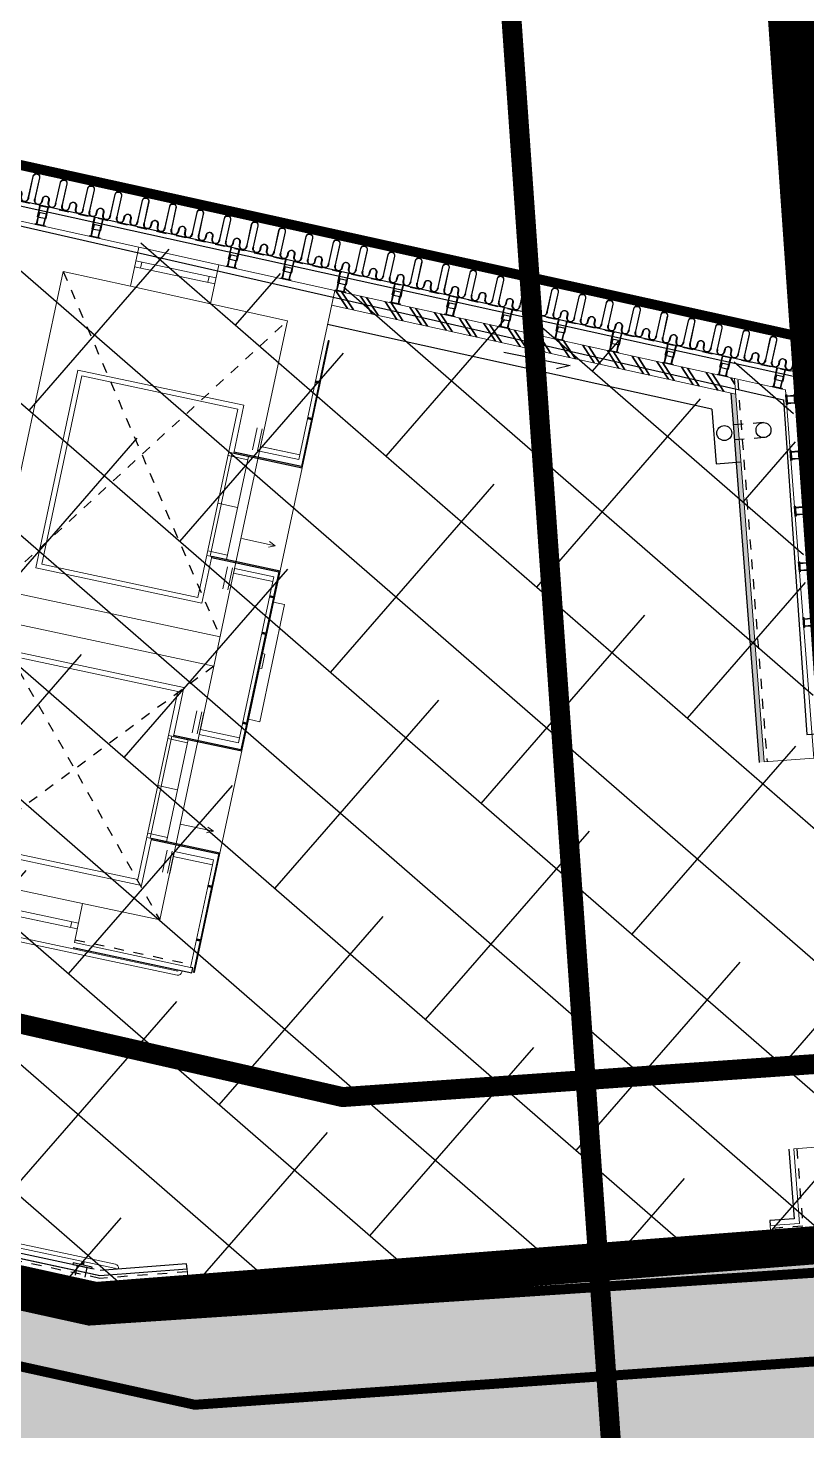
# Model space of a CAD drawing. Header units: millimetres. Extents: x 50357 to 985146, y 723188 to 1803594.
# Drawn here: x 832079.96 to 832087.76, y 820136.48 to 820150.53 of the extents above; entities that cross this region are included whole.
import ezdxf
from ezdxf.xclip import XClip

# ---------------------------------------------------------------- set-up
doc = ezdxf.new("R2010")
doc.units = ezdxf.units.MM
doc.header["$LTSCALE"] = 3
doc.header["$MEASUREMENT"] = 0
for name, pattern in [('DASHED', [19.05, 12.7, -6.35]), ('DASHED2', [0.375, 0.25, -0.125]), ('DIVIDE', [1.25, 0.5, -0.25, 0, -0.25, 0, -0.25]), ('Grid Line', [22.225, 12.7, -3.175, 3.175, -3.175]), ('Member Hidden', [4.5, 2.5, -2]), ('Stair Hidden', [2.5, 1.5, -1])]:
    doc.linetypes.add(name, pattern=pattern)
doc.layers.add('-Excluded area line', color=7, linetype='DASHED2', lineweight=40)
doc.layers.add('A-DETL-MBND', color=5, linetype='Continuous', lineweight=13)
for name, color, linetype in [('-Section line', 7, 'Continuous'), ('00_Xref', 7, 'Continuous'), ('_ANCILIARY HATCH', 252, 'Continuous'), ('_DEV LINE', 96, 'DIVIDE'), ('_SUBLEASE', 241, 'Continuous'), ('A-ALUM_CLADD', 7, 'Continuous'), ('A-ALUM_CLADD_H', 7, 'Member Hidden'), ('A-ALUM_CLADD_S', 7, 'Continuous'), ('A-DRAIN', 7, 'Continuous'), ('A-FLOR-HRAL_FIX', 7, 'Continuous'), ('ADS060_1', 7, 'Continuous'), ('ADS230_O', 7, 'Member Hidden'), ('ADS280_R', 7, 'Member Hidden'), ('UAJ-00XREF', 7, 'Continuous')]:
    doc.layers.add(name, color=color, linetype=linetype)
for name, color, linetype, lineweight, true_color in [('-Surrender Hatch in Pink', 7, 'Continuous', 40, 0xffc2c2), ('-Surrender line', 7, 'Continuous', 40, 0xff7575), ('A-FLOR-HRAL', 7, 'Continuous', 13, 0x6e6e6e), ('A-GENM', 7, 'Continuous', 13, 0x6e6e6e), ('A-WALL', 7, 'Continuous', 13, 0x6e6e6e), ('ADS060', 7, 'Continuous', 35, 0x6e6e6e), ('ADS280__', 7, 'Continuous', 13, 0x6e6e6e), ('ADS280_BConcrete', 7, 'Continuous', 13, 0x6e6e6e), ('ADS280_S', 7, 'Continuous', 13, 0x6e6e6e), ('I-WALL', 7, 'Continuous', 25, 0x6e6e6e)]:
    doc.layers.add(name, color=color, linetype=linetype, lineweight=lineweight, true_color=true_color)

# ---------------------------------------------------------------- blocks, each defined once
blk = doc.blocks.new('x-baseplan')
blk.add_lwpolyline([(834550.55, 818213.81), (834557.171, 818119.106), (834549.739, 818118.586), (834547.98, 818143.75), (834547.581, 818143.722), (834547.541, 818144.296), (834539.964, 818143.766), (834540.021, 818142.96), (834532.454, 818142.451), (834523.973, 818144.32), (834526.254, 818154.672), (834539.411, 818151.675), (834539.646, 818148.322), (834547.222, 818148.851), (834547.183, 818149.408), (834547.582, 818149.436), (834542.996, 818215.041), (834543.221, 818215.057), (834550.326, 818213.794), (834550.55, 818213.81)])
blk = doc.blocks.new('LFT_door_para - Lift Door 2200H x 1100W CLEAR-2646284-P34 STAIR AND LIFT TOWER AT BRIDGE DECK LEVEL')
at = {"layer": 'A-GENM'}
for p, q in [((-446, 200), (-446, -200)), ((-396, 200), (-446, 200)), ((-396, -200), (-396, 200)), ((854, 200), (804, 200)), ((804, 200), (804, -200)), ((854, -200), (854, 200)), ((-621, -200), (1029, -200)), ((-396, -223), (-621, -223)), ((-396, -273), (-621, -273)), ((-446, -200), (-396, -200)), ((804, -200), (854, -200)), ((804, -223), (1029, -223)), ((804, -273), (1029, -273))]:
    blk.add_line(p, q, dxfattribs=at)
blk = doc.blocks.new('Handrail Fix')
at = {"layer": 'A-FLOR-HRAL_FIX'}
for p, q in [((-50, 100), (-50, 0)), ((50, 100), (50, 0)), ((-8, -15), (-8, -50)), ((7, -50), (7, -15))]:
    blk.add_line(p, q, dxfattribs=at)
blk.add_lwpolyline([(98, 0), (-98, 0), (-98, -15), (98, -15)], close=True, dxfattribs=at)
blk = doc.blocks.new('Cladding_Fixing')
at = {"layer": 'A-ALUM_CLADD_H', "ltscale": 0.3}
for p, q in [((0, 33), (72, 33)), ((72, 39), (142, 38)), ((0, -33), (72, -34)), ((72, -40), (142, -40))]:
    blk.add_line(p, q, dxfattribs=at)
at = {"layer": 'A-ALUM_CLADD_H', "ltscale": 0.2}
for p, q in [((119, 37), (72, 38)), ((119, 32), (72, 33)), ((119, 37), (118, -39)), ((118, -34), (72, -34)), ((118, -39), (72, -39))]:
    blk.add_line(p, q, dxfattribs=at)
at = {"layer": 'A-ALUM_CLADD_H', "ltscale": 0.1}
for p, q in [((142, 43), (187, 43)), ((142, 38), (187, 38)), ((142, -40), (187, -41)), ((142, -45), (187, -46))]:
    blk.add_line(p, q, dxfattribs=at)
at = {"layer": 'A-ALUM_CLADD_S'}
for p, q in [((0, 38), (72, 38)), ((72, 44), (142, 43)), ((72, 44), (72, -45)), ((0, -38), (72, -39)), ((72, -45), (142, -45))]:
    blk.add_line(p, q, dxfattribs=at)
blk.add_lwpolyline([(-8, -50), (-8, 50), (0, 50), (0, -50)], close=True, dxfattribs=at)
blk = doc.blocks.new('Cladding')
at = {"layer": 'A-ALUM_CLADD'}
for p, q in [((166, -11621), (166, -11624)), ((167, -11554), (167, -11557)), ((164, -11901), (164, -11904)), ((165, -11834), (165, -11837)), ((163, -12114), (163, -12117)), ((160, -12461), (160, -12464)), ((158, -12739), (158, -12742)), ((159, -12674), (159, -12677)), ((156, -13021), (156, -13024)), ((157, -12954), (157, -12957))]:
    blk.add_line(p, q, dxfattribs=at)
at = {"layer": 'A-ALUM_CLADD', "flags": 128}
for points in [[(208, -5677), (198, -5677, -1), (198, -5601), (225, -5602, 1), (226, -5538), (199, -5537, -1), (199, -5461), (210, -5461), (210, -5464), (199, -5464, 1), (199, -5534), (226, -5535, -1), (225, -5605), (198, -5604, 1), (198, -5674), (208, -5674)], [(206, -5957), (196, -5957, -1), (196, -5881), (223, -5882, 1), (224, -5818), (197, -5817, -1), (197, -5741), (208, -5741), (208, -5744), (197, -5744, 1), (197, -5814), (224, -5815, -1), (223, -5885), (196, -5884, 1), (196, -5954), (206, -5954)], [(211, -5677), (425, -5679, -1), (424, -5743), (211, -5741), (211, -5744), (424, -5746, 1), (425, -5676), (211, -5674)], [(204, -6237), (194, -6237, -1), (194, -6161), (221, -6162, 1), (222, -6098), (195, -6097, -1), (195, -6021), (206, -6021), (206, -6024), (195, -6024, 1), (195, -6094), (222, -6095, -1), (221, -6165), (194, -6164, 1), (194, -6234), (204, -6234)], [(209, -5957), (423, -5959, -1), (422, -6023), (209, -6021), (209, -6024), (422, -6026, 1), (423, -5956), (209, -5954)], [(202, -6517), (192, -6517, -1), (192, -6441), (219, -6442, 1), (220, -6378), (193, -6377, -1), (193, -6301), (204, -6301), (204, -6304), (193, -6304, 1), (193, -6374), (220, -6375, -1), (219, -6445), (192, -6444, 1), (192, -6514), (202, -6514)], [(207, -6237), (421, -6239, -1), (420, -6303), (207, -6301), (207, -6304), (420, -6306, 1), (421, -6236), (207, -6234)], [(200, -6797), (190, -6797, -1), (190, -6721), (217, -6722, 1), (218, -6658), (191, -6657, -1), (191, -6581), (202, -6581), (202, -6584), (191, -6584, 1), (191, -6654), (218, -6655, -1), (217, -6725), (190, -6724, 1), (190, -6794), (200, -6794)], [(205, -6517), (419, -6519, -1), (418, -6583), (205, -6581), (205, -6584), (418, -6586, 1), (419, -6516), (205, -6514)], [(198, -7077), (188, -7077, -1), (188, -7001), (215, -7001, 1), (216, -6938), (189, -6937, -1), (189, -6861), (200, -6861), (200, -6864), (189, -6864, 1), (189, -6934), (216, -6935, -1), (215, -7004), (188, -7004, 1), (188, -7074), (198, -7074)], [(203, -6797), (417, -6799, -1), (416, -6863), (203, -6861), (203, -6864), (416, -6866, 1), (417, -6796), (203, -6794)], [(196, -7357), (186, -7357, -1), (186, -7281), (213, -7281, 1), (214, -7217), (187, -7217, -1), (187, -7141), (198, -7141), (198, -7144), (187, -7144, 1), (187, -7214), (214, -7214, -1), (213, -7284), (186, -7284, 1), (186, -7354), (196, -7354)], [(201, -7077), (415, -7079, -1), (414, -7143), (201, -7141), (201, -7144), (414, -7146, 1), (415, -7076), (201, -7074)], [(194, -7637), (184, -7637, -1), (185, -7561), (212, -7561, 1), (212, -7497), (185, -7497, -1), (186, -7421), (196, -7421), (196, -7424), (185, -7424, 1), (185, -7494), (212, -7494, -1), (211, -7564), (184, -7564, 1), (184, -7634), (195, -7634)], [(199, -7357), (413, -7359, -1), (413, -7423), (199, -7421), (199, -7424), (412, -7426, 1), (413, -7356), (199, -7354)], [(192, -7917), (182, -7917, -1), (183, -7841), (210, -7841, 1), (210, -7777), (183, -7777, -1), (184, -7701), (194, -7701), (194, -7704), (184, -7704, 1), (183, -7774), (210, -7774, -1), (210, -7844), (183, -7844, 1), (182, -7914), (193, -7914)], [(197, -7637), (411, -7639, -1), (411, -7703), (197, -7701), (197, -7704), (411, -7706, 1), (411, -7636), (198, -7634)], [(191, -8197), (180, -8197, -1), (181, -8121), (208, -8121, 1), (208, -8057), (181, -8057, -1), (182, -7981), (192, -7981), (192, -7984), (182, -7984, 1), (181, -8054), (208, -8054, -1), (208, -8124), (181, -8124, 1), (180, -8194), (191, -8194)], [(195, -7917), (409, -7919, -1), (409, -7983), (195, -7981), (195, -7984), (409, -7986, 1), (409, -7916), (196, -7914)], [(189, -8477), (178, -8477, -1), (179, -8401), (206, -8401, 1), (206, -8337), (179, -8337, -1), (180, -8261), (190, -8261), (190, -8264), (180, -8264, 1), (179, -8334), (206, -8334, -1), (206, -8404), (179, -8404, 1), (178, -8474), (189, -8474)], [(194, -8197), (407, -8199, -1), (407, -8263), (193, -8261), (193, -8264), (407, -8266, 1), (407, -8196), (194, -8194)], [(187, -8757), (176, -8757, -1), (177, -8681), (204, -8681, 1), (204, -8617), (177, -8617, -1), (178, -8541), (188, -8541), (188, -8544), (178, -8544, 1), (177, -8614), (204, -8614, -1), (204, -8684), (177, -8684, 1), (176, -8754), (187, -8754)], [(192, -8477), (405, -8479, -1), (405, -8543), (191, -8541), (191, -8544), (405, -8546, 1), (405, -8476), (192, -8474)], [(185, -9037), (174, -9037, -1), (175, -8961), (202, -8961, 1), (202, -8897), (175, -8897, -1), (176, -8821), (186, -8821), (186, -8824), (176, -8824, 1), (175, -8894), (202, -8894, -1), (202, -8964), (175, -8964, 1), (174, -9034), (185, -9034)], [(190, -8757), (403, -8759, -1), (403, -8823), (189, -8821), (189, -8824), (403, -8826, 1), (403, -8756), (190, -8754)], [(183, -9317), (172, -9317, -1), (173, -9241), (200, -9241, 1), (200, -9177), (173, -9177, -1), (174, -9101), (184, -9101), (184, -9104), (174, -9104, 1), (173, -9174), (200, -9174, -1), (200, -9244), (173, -9244, 1), (172, -9314), (183, -9314)], [(188, -9037), (401, -9039, -1), (401, -9103), (187, -9101), (187, -9104), (401, -9106, 1), (401, -9036), (188, -9034)], [(181, -9597), (170, -9597, -1), (171, -9521), (198, -9521, 1), (198, -9457), (171, -9457, -1), (172, -9381), (182, -9381), (182, -9384), (172, -9384, 1), (171, -9454), (198, -9454, -1), (198, -9524), (171, -9524, 1), (170, -9594), (181, -9594)], [(186, -9317), (399, -9319, -1), (399, -9383), (185, -9381), (185, -9384), (399, -9386, 1), (399, -9316), (186, -9314)], [(179, -9877), (168, -9877, -1), (169, -9801), (196, -9801, 1), (196, -9737), (169, -9737, -1), (170, -9661), (180, -9661), (180, -9664), (170, -9664, 1), (169, -9734), (196, -9734, -1), (196, -9804), (169, -9804, 1), (168, -9874), (179, -9874)], [(184, -9597), (397, -9599, -1), (397, -9663), (183, -9661), (183, -9664), (397, -9666, 1), (397, -9596), (184, -9594)], [(177, -10157), (166, -10157, -1), (167, -10081), (194, -10081, 1), (194, -10017), (167, -10017, -1), (168, -9941), (178, -9941), (178, -9944), (168, -9944, 1), (167, -10014), (194, -10014, -1), (194, -10084), (167, -10084, 1), (166, -10154), (177, -10154)], [(182, -9877), (395, -9879, -1), (395, -9943), (181, -9941), (181, -9944), (395, -9946, 1), (395, -9876), (182, -9874)], [(175, -10437), (164, -10437, -1), (165, -10361), (192, -10361, 1), (192, -10297), (165, -10297, -1), (166, -10221), (176, -10221), (176, -10224), (166, -10224, 1), (165, -10294), (192, -10294, -1), (192, -10364), (165, -10364, 1), (164, -10434), (175, -10434)], [(180, -10157), (393, -10159, -1), (393, -10223), (179, -10221), (179, -10224), (393, -10226, 1), (393, -10156), (180, -10154)], [(173, -10717), (162, -10717, -1), (163, -10641), (190, -10641, 1), (190, -10577), (163, -10577, -1), (164, -10501), (174, -10501), (174, -10504), (164, -10504, 1), (163, -10574), (190, -10574, -1), (190, -10644), (163, -10644, 1), (162, -10714), (173, -10714)], [(178, -10437), (391, -10439, -1), (391, -10503), (177, -10501), (177, -10504), (391, -10506, 1), (391, -10436), (178, -10434)], [(171, -10997), (160, -10997, -1), (161, -10921), (188, -10921, 1), (188, -10857), (161, -10857, -1), (162, -10781), (172, -10781), (172, -10784), (162, -10784, 1), (161, -10854), (188, -10854, -1), (188, -10924), (161, -10924, 1), (160, -10994), (171, -10994)], [(176, -10717), (389, -10719, -1), (389, -10783), (175, -10781), (175, -10784), (389, -10786, 1), (389, -10716), (176, -10714)], [(169, -11277), (158, -11277, -1), (159, -11201), (186, -11201, 1), (186, -11137), (159, -11137, -1), (160, -11061), (170, -11061), (170, -11064), (160, -11064, 1), (159, -11134), (186, -11134, -1), (186, -11204), (159, -11204, 1), (158, -11274), (169, -11274)], [(174, -10997), (387, -10999, -1), (387, -11063), (173, -11061), (173, -11064), (387, -11066, 1), (387, -10996), (174, -10994)], [(172, -11277), (385, -11279, -1), (385, -11343), (171, -11341), (171, -11344), (385, -11346, 1), (385, -11276), (172, -11274)], [(170, -11557), (383, -11559, -1), (383, -11623), (169, -11621), (169, -11624), (383, -11626, 1), (383, -11556), (170, -11554)], [(168, -11837), (381, -11839, -1), (381, -11903), (167, -11901), (167, -11904), (381, -11906, 1), (381, -11836), (168, -11834)], [(161, -12397), (150, -12397, -1), (151, -12321), (178, -12321, 1), (178, -12257), (151, -12257, -1), (152, -12181), (162, -12181), (162, -12184), (152, -12184, 1), (151, -12254), (178, -12254, -1), (178, -12324), (151, -12324, 1), (150, -12394), (161, -12394)], [(166, -12117), (379, -12119, -1), (379, -12183), (165, -12181), (165, -12184), (379, -12186, 1), (379, -12116), (166, -12114)], [(164, -12397), (377, -12399, -1), (377, -12463), (163, -12461), (163, -12464), (377, -12466, 1), (377, -12396), (164, -12394)], [(162, -12677), (375, -12679, -1), (375, -12743), (161, -12741), (161, -12744), (375, -12746, 1), (375, -12676), (162, -12674)], [(160, -12957), (373, -12959, -1), (373, -13023), (159, -13021), (159, -13024), (373, -13026, 1), (373, -12956), (160, -12954)], [(158, -13237), (371, -13239, -1), (371, -13303), (157, -13301), (157, -13304), (371, -13306, 1), (371, -13236), (158, -13234)]]:
    blk.add_lwpolyline(points, format="xyb", close=True, dxfattribs=at)
for points in [[(167, -11557), (156, -11557, -1), (157, -11481), (184, -11481, 1), (184, -11417), (157, -11417, -1), (158, -11341), (168, -11341), (168, -11344), (158, -11344, 1), (157, -11414), (184, -11414, -1), (184, -11484), (157, -11484, 1), (156, -11554), (167, -11554)], [(165, -11837), (154, -11837, -1), (155, -11761), (182, -11761, 1), (182, -11697), (155, -11697, -1), (156, -11621), (166, -11621)], [(166, -11624), (156, -11624, 1), (155, -11694), (182, -11694, -1), (182, -11764), (155, -11764, 1), (154, -11834), (165, -11834)], [(163, -12117), (152, -12117, -1), (153, -12041), (180, -12041, 1), (180, -11977), (153, -11977, -1), (154, -11901), (164, -11901)], [(164, -11904), (154, -11904, 1), (153, -11974), (180, -11974, -1), (180, -12044), (153, -12044, 1), (152, -12114), (163, -12114)], [(159, -12677), (148, -12677, -1), (149, -12601), (176, -12601, 1), (176, -12537), (149, -12537, -1), (150, -12461), (160, -12461)], [(160, -12464), (150, -12464, 1), (149, -12534), (176, -12534, -1), (176, -12604), (149, -12604, 1), (148, -12674), (159, -12674)], [(157, -12957), (146, -12957, -1), (147, -12881), (174, -12881, 1), (174, -12817), (147, -12817, -1), (148, -12741), (158, -12741)], [(158, -12744), (148, -12744, 1), (147, -12814), (174, -12814, -1), (174, -12884), (147, -12884, 1), (146, -12954), (157, -12954)], [(146, -12957, -1), (147, -12881), (174, -12881, 1), (174, -12817), (147, -12817)], [(155, -13237), (144, -13237, -1), (145, -13161), (172, -13161, 1), (172, -13097), (145, -13097, -1), (146, -13021), (156, -13021)], [(156, -13024), (146, -13024, 1), (145, -13094), (172, -13094, -1), (172, -13164), (145, -13164, 1), (144, -13234), (155, -13234), (155, -13237)]]:
    blk.add_lwpolyline(points, format="xyb", dxfattribs=at)
at = {"layer": 'A-ALUM_CLADD'}
for points in [[(153, -13517), (142, -13517, -1), (143, -13441), (170, -13441, 1), (170, -13377), (143, -13377, -1), (144, -13301), (154, -13301), (154, -13304), (144, -13304, 1), (143, -13374), (170, -13374, -1), (170, -13444), (143, -13444, 1), (142, -13514), (153, -13514), (153, -13517)], [(105, -13703), (129, -13721, 1), (171, -13665), (148, -13647, -0.721351), (169, -13584), (369, -13586, 1), (369, -13516), (156, -13514), (156, -13517), (369, -13519, -1), (369, -13583), (169, -13581)], [(169, -13581, 0.721349), (146, -13650), (170, -13668, -1), (131, -13719), (107, -13701)]]:
    blk.add_lwpolyline(points, format="xyb", dxfattribs=at)
for centre, radius in [((-190, -13770), 38), ((-56, -13730), 38), ((-56, -13730), 35)]:
    blk.add_arc(centre, radius, 16.4366, 196.4366, dxfattribs=at)
at = {"layer": 'A-ALUM_CLADD_H'}
for p in [(195, -1), (-3262, -14631)]:
    blk.add_line(p, (99, -13640), dxfattribs=at)
at = {"layer": 'A-ALUM_CLADD_S'}
for p, q in [((150, -1), (54, -13606)), ((200, -1), (103, -13643)), ((124, -10106), (124, -10052)), ((108, -12346), (108, -12292)), ((-3275, -14587), (54, -13606)), ((54, -13606), (103, -13643)), ((-3261, -14635), (103, -13643))]:
    blk.add_line(p, q, dxfattribs=at)
for p in [(-33, -5848), (-37, -6408), (-47, -7808), (-51, -8368), (-55, -8928), (-59, -9488), (-63, -10048), (-67, -10608), (-71, -11168), (-75, -11728), (-79, -12288), (-83, -12848), (-87, -13408)]:
    blk.add_blockref('Cladding_Fixing', p, dxfattribs=at)
at = {"layer": 'A-ALUM_CLADD_S', "rotation": 286.8321835654116}
for p in [(-188, -13529), (-725, -13688), (-1262, -13846), (-1799, -14004), (-2336, -14163)]:
    blk.add_blockref('Cladding_Fixing', p, dxfattribs=at)
blk = doc.blocks.new('3A35X-MAGP-P-LD-00-0')
at = {"layer": 'ADS060'}
h = blk.add_hatch(dxfattribs=at)
h.set_pattern_fill('FP_1', color=256, angle=0.4248, style=0, pattern_type=2)
h.set_pattern_definition([(122.998704, (835235160.82, 818097225.23), (-149.11782, -96.833447), []), (122.998704, (835234974.49, 818097264.84), (-149.11782, -96.833447), [])])
h.paths.add_polyline_path([(834538931, 818151730), (834538919, 818151886), (834534914, 818152767), (834534883, 818152621)])
for points in [[(834534860, 818152262), (834534850, 818152264), (834534582, 818151002), (834534592, 818151000), (834534847, 818152203)], [(834534762, 818151851), (834534721, 818151860), (834534719, 818151850), (834534760, 818151841)], [(834534684, 818151485), (834534643, 818151493), (834534641, 818151484), (834534682, 818151475)], [(834534592, 818151000), (834533905, 818151146), (834533903, 818151136), (834534589, 818150990)], [(834534358, 818149959), (834533683, 818150102), (834533681, 818150092), (834534356, 818149949)], [(834534368, 818149956), (834534358, 818149959), (834533975, 818148156), (834533985, 818148154), (834534340, 818149822)], [(834534303, 818149699), (834534264, 818149708), (834534262, 818149698), (834534301, 818149690)], [(834534223, 818149323), (834534225, 818149333), (834534186, 818149341), (834534184, 818149332)], [(834534034, 818148433), (834533995, 818148442), (834533992, 818148432), (834534032, 818148423)], [(834533977, 818148166), (834533302, 818148309), (834533300, 818148299), (834533975, 818148156)], [(834533757, 818147132), (834533082, 818147276), (834533080, 818147266), (834533755, 818147123)], [(834533767, 818147130), (834533757, 818147132), (834533503, 818145939), (834533513, 818145937)], [(834533686, 818146800), (834533647, 818146808), (834533645, 818146798), (834533684, 818146790)], [(834533572, 818146262), (834533533, 818146270), (834533531, 818146260), (834533570, 818146252)]]:
    blk.add_hatch(color=256, dxfattribs=at).paths.add_polyline_path(points, flags=0)
h = blk.add_hatch(dxfattribs=at)
h.set_pattern_fill('FP_2', color=256, angle=77.9987, style=0, pattern_type=2)
h.set_pattern_definition([(122.9987, (835227515.28, 818096118.43), (-149.117824, -96.833437), []), (122.9987, (835227328.94, 818096158.05), (-149.117824, -96.833437), [])])
h.paths.add_polyline_path([(834539311, 818143004), (834539300, 818143153), (834533457, 818142717), (834533469, 818142567), (834537190, 818142845)], flags=0)
at = {"layer": 'ADS060_1', "extrusion": (5.57814e-16, 3.03255e-17, -1)}
blk.add_hatch(color=256, dxfattribs=at).paths.add_polyline_path([(-834539167, 818148042), (-834539217, 818148046), (-834538932, 818151730), (-834538881, 818151741)])
at = {"layer": 'A-DETL-MBND'}
for p, q in [((834532909, 818153004), (834533712, 818152833)), ((834532922, 818153062), (834533724, 818152892)), ((834532968, 818152991), (834532981, 818153050)), ((834533643, 818152848), (834533655, 818152906)), ((834531920, 818149986), (834532342, 818151969)), ((834532342, 818151969), (834534005, 818151616)), ((834532380, 818151910), (834531980, 818150025)), ((834533945, 818151577), (834532380, 818151910)), ((834533545, 818149692), (834533945, 818151577)), ((834533903, 818151136), (834534005, 818151616)), ((834533668, 818150105), (834533888, 818151139)), ((834534051, 818151105), (834533854, 818151146)), ((834533831, 818150071), (834534051, 818151105)), ((834533847, 818151113), (834534044, 818151071)), ((834534368, 818149957), (834534588, 818150990)), ((834533745, 818150635), (834533942, 818150593)), ((834533986, 818150281), (834534319, 818150210)), ((834533643, 818150157), (834533841, 818150115)), ((834534319, 818150210), (834534251, 818150194)), ((834534319, 818150210), (834534263, 818150252)), ((834531980, 818150025), (834533545, 818149692)), ((834533683, 818150102), (834533583, 818149633)), ((834533634, 818150113), (834533831, 818150071)), ((834533583, 818149633), (834531920, 818149986)), ((834531741, 818149143), (834533404, 818148789)), ((834533345, 818148751), (834531780, 818149084)), ((834534186, 818148979), (834534217, 818149125)), ((834534217, 818149125), (834534193, 818149130)), ((834534161, 818148984), (834534186, 818148979)), ((834532944, 818146866), (834533345, 818148751)), ((834533300, 818148300), (834533404, 818148789)), ((834533067, 818147279), (834533285, 818148303)), ((834533230, 818147244), (834533448, 818148268)), ((834533244, 818148277), (834533441, 818148235)), ((834533448, 818148268), (834533251, 818148310)), ((834533767, 818147130), (834533985, 818148154)), ((834533144, 818147808), (834533341, 818147766)), ((834533043, 818147330), (834533240, 818147288)), ((834533368, 818147419), (834533701, 818147349)), ((834533701, 818147349), (834533633, 818147333)), ((834533701, 818147349), (834533645, 818147391)), ((834531379, 818147198), (834532944, 818146866)), ((834533082, 818147276), (834532982, 818146806)), ((834533033, 818147286), (834533230, 818147244)), ((834532982, 818146806), (834531319, 818147160)), ((834531536, 818146541), (834532338, 818146371)), ((834531548, 818146600), (834532350, 818146429)), ((834532269, 818146385), (834532282, 818146444))]:
    blk.add_line(p, q, dxfattribs=at)
blk.add_lwpolyline([(834534052, 818148471), (834534302, 818149645), (834534414, 818149621), (834534165, 818148447)], close=True, dxfattribs=at)
at = {"layer": 'A-DRAIN'}
for p, q in [((834538693, 818151578), (834534841, 818152425)), ((834538693, 818151578), (834538735, 818151032)), ((834538735, 818151032), (834538984, 818151052))]:
    blk.add_line(p, q, dxfattribs=at)
at = {"layer": 'A-DRAIN', "linetype": 'Stair Hidden'}
for p, q in [((834539205, 818151445), (834538811, 818151414)), ((834539216, 818151295), (834538822, 818151265))]:
    blk.add_line(p, q, dxfattribs=at)
at = {"layer": 'A-DRAIN'}
blk.add_lwpolyline([(834536607, 818152150), (834537273, 818152016), (834537137, 818151983)], dxfattribs=at)
for centre in [(834538817, 818151340), (834539210, 818151370)]:
    blk.add_circle(centre, 75, dxfattribs=at)
at = {"layer": 'A-FLOR-HRAL'}
for p, q in [((834533338, 818145908), (834527601, 818147127)), ((834533347, 818145947), (834527610, 818147166)), ((834533349, 818145957), (834533347, 818145947)), ((834533349, 818145957), (834533388, 818145948)), ((834533388, 818145948), (834533386, 818145938)), ((834525104, 818144590), (834532714, 818142972)), ((834532723, 818143012), (834525113, 818144629)), ((834532726, 818142968), (834532754, 818142970))]:
    blk.add_line(p, q, dxfattribs=at)
for centre, start, end in [((834533347, 818145947), 257.9987, 347.9987), ((834532706, 818142933), 60.3275, 77.9987), ((834532714, 818142972), 356.7818, 77.9987)]:
    blk.add_arc(centre, 40, start, end, dxfattribs=at)
at = {"layer": 'A-WALL'}
for p, q in [((834534721, 818151860), (834534719, 818151850)), ((834534264, 818149708), (834534262, 818149698)), ((834534186, 818149341), (834534184, 818149332)), ((834533995, 818148442), (834533992, 818148432)), ((834533647, 818146808), (834533645, 818146798)), ((834533531, 818146260), (834533533, 818146270)), ((834533533, 818146270), (834533531, 818146260))]:
    blk.add_line(p, q, dxfattribs=at)
at = {"layer": 'ADS060_1'}
for p, q in [((834538881, 818151741), (834539167, 818148042)), ((834532298, 818146185), (834533487, 818145932)), ((834533497, 818145981), (834533473, 818145986)), ((834533487, 818145932), (834533497, 818145981)), ((834524570, 818144602), (834532566, 818142901)), ((834532510, 818142964), (834524580, 818144650)), ((834539468, 818144168), (834539520, 818143471)), ((834539520, 818143471), (834539278, 818143452)), ((834539278, 818143452), (834539281, 818143403)), ((834533435, 818143016), (834532569, 818142951)), ((834533439, 818142966), (834533435, 818143016)), ((834532566, 818142901), (834533439, 818142966))]:
    blk.add_line(p, q, dxfattribs=at)
at = {"layer": 'ADS230_O'}
for p, q in [((834532194, 818152956), (834533768, 818149298)), ((834531518, 818149776), (834534440, 818152462)), ((834531456, 818149483), (834533165, 818146461)), ((834533705, 818149004), (834530915, 818146939))]:
    blk.add_line(p, q, dxfattribs=at)
at = {"layer": 'ADS280__'}
for p, q in [((834538920, 818151886), (834534914, 818152767)), ((834538932, 818151730), (834534882, 818152621))]:
    blk.add_line(p, q, dxfattribs=at)
for points in [[(834532951, 818153199), (834533752, 818153023)], [(834533669, 818152632), (834532868, 818152808)]]:
    blk.add_lwpolyline(points, dxfattribs=at)
at = {"layer": 'ADS280_BConcrete'}
for p, q in [((834533768, 818149298), (834531518, 818149776)), ((834531456, 818149483), (834533705, 818149004)), ((834532392, 818146625), (834531590, 818146796))]:
    blk.add_line(p, q, dxfattribs=at)
at = {"layer": 'ADS280_R'}
for p, q in [((834538951, 818151870), (834539247, 818148049)), ((834532315, 818146263), (834533479, 818146016)), ((834532567, 818142871), (834524486, 818144589)), ((834539547, 818144174), (834539607, 818143397)), ((834539607, 818143397), (834539284, 818143373)), ((834533441, 818142936), (834532567, 818142871))]:
    blk.add_line(p, q, dxfattribs=at)
at = {"layer": 'ADS280_S'}
for p, q in [((834532951, 818153199), (834531306, 818153561)), ((834532868, 818152808), (834532951, 818153199)), ((834530915, 818146939), (834532194, 818152956)), ((834532194, 818152956), (834532868, 818152808)), ((834533752, 818153023), (834533669, 818152632)), ((834534914, 818152767), (834533752, 818153023)), ((834534564, 818151122), (834534914, 818152767)), ((834533669, 818152632), (834534440, 818152462)), ((834534440, 818152462), (834534173, 818151205)), ((834538920, 818151886), (834539217, 818148046)), ((834539430, 818151774), (834538920, 818151886)), ((834539715, 818148085), (834539430, 818151774)), ((834534564, 818151122), (834534173, 818151205)), ((834533903, 818149934), (834533570, 818148369)), ((834534294, 818149851), (834533903, 818149934)), ((834533961, 818148286), (834534294, 818149851)), ((834533961, 818148286), (834533570, 818148369)), ((834539217, 818148046), (834539715, 818148085)), ((834533300, 818147097), (834533165, 818146461)), ((834533691, 818147014), (834533300, 818147097)), ((834533473, 818145986), (834533691, 818147014)), ((834532392, 818146625), (834532309, 818146234)), ((834533165, 818146461), (834532392, 818146625)), ((834532309, 818146234), (834533473, 818145986)), ((834532569, 818142901), (834524570, 818144601)), ((834524438, 818144221), (834532541, 818142498)), ((834540015, 818144210), (834539517, 818144171)), ((834539517, 818144171), (834539575, 818143425)), ((834539575, 818143425), (834539281, 818143403)), ((834539281, 818143403), (834539311, 818143004)), ((834539311, 818143004), (834540104, 818143063)), ((834533439, 818142966), (834532569, 818142901)), ((834533469, 818142567), (834533439, 818142966)), ((834532541, 818142498), (834533469, 818142567))]:
    blk.add_line(p, q, dxfattribs=at)
blk.add_point((834538920, 818151886), dxfattribs=at)
at = {"layer": 'I-WALL'}
for p, q in [((834534589, 818150990), (834534860, 818152262)), ((834534850, 818152264), (834534762, 818151851)), ((834534860, 818152262), (834534850, 818152264)), ((834534760, 818151841), (834534684, 818151485)), ((834534719, 818151850), (834534760, 818151841)), ((834534762, 818151851), (834534721, 818151860)), ((834534682, 818151475), (834534582, 818151002)), ((834534641, 818151484), (834534682, 818151475)), ((834534684, 818151485), (834534643, 818151493)), ((834533903, 818151136), (834534589, 818150990)), ((834534582, 818151002), (834533905, 818151146)), ((834533683, 818150102), (834533681, 818150092)), ((834533681, 818150092), (834534356, 818149949)), ((834534368, 818149956), (834533683, 818150102)), ((834533985, 818148154), (834534368, 818149956)), ((834534356, 818149949), (834534303, 818149699)), ((834534301, 818149690), (834534225, 818149333)), ((834534262, 818149698), (834534301, 818149690)), ((834534303, 818149699), (834534264, 818149708)), ((834534223, 818149323), (834534034, 818148433)), ((834534184, 818149332), (834534223, 818149323)), ((834534225, 818149333), (834534186, 818149341)), ((834534032, 818148423), (834533977, 818148166)), ((834533992, 818148432), (834534032, 818148423)), ((834534034, 818148433), (834533995, 818148442)), ((834533302, 818148309), (834533300, 818148299)), ((834533300, 818148299), (834533985, 818148154)), ((834533977, 818148166), (834533302, 818148309)), ((834533082, 818147276), (834533080, 818147266)), ((834533080, 818147266), (834533755, 818147123)), ((834533767, 818147130), (834533082, 818147276)), ((834533513, 818145937), (834533767, 818147130)), ((834533755, 818147123), (834533686, 818146800)), ((834533684, 818146790), (834533572, 818146262)), ((834533645, 818146798), (834533684, 818146790)), ((834533686, 818146800), (834533647, 818146808)), ((834533570, 818146252), (834533503, 818145939)), ((834533531, 818146260), (834533570, 818146252)), ((834533572, 818146262), (834533533, 818146270)), ((834533503, 818145939), (834533513, 818145937)), ((834539300, 818143153), (834533457, 818142717)), ((834533469, 818142567), (834539311, 818143004))]:
    blk.add_line(p, q, dxfattribs=at)
at = {"layer": 'A-ALUM_CLADD', "rotation": 77.9987000004271}
blk.add_blockref('Cladding', (834526251, 818154673), dxfattribs=at)
at = {"layer": 'A-FLOR-HRAL_FIX', "rotation": 167.9986999993509}
blk.add_blockref('Handrail Fix', (834532390, 818142990), dxfattribs=at)
at = {"layer": 'A-GENM', "rotation": 257.9986999931502}
for p in [(834534276, 818150727), (834533673, 818147891)]:
    blk.add_blockref('LFT_door_para - Lift Door 2200H x 1100W CLEAR-2646284-P34 STAIR AND LIFT TOWER AT BRIDGE DECK LEVEL', p, dxfattribs=at)

msp = doc.modelspace()

# ---------------------------------------------------------------- hatches: boundary and pattern name
h = msp.add_hatch()
h.set_pattern_fill('ANSI38', color=256, scale=8)
h.set_pattern_definition([(318.99891, (834525.5252, 818208.8837), (0.6560734, 0.75469708), []), (48.99891, (834525.5252, 818208.8837), (0.55744973, 2.16546757), [2.5, -1.5])])
edge = h.paths.add_edge_path()
edge.add_line((832072.1628, 820139.7293), (832080.655, 820137.8611))
edge.add_line((832080.655, 820137.8611), (832088.2104, 820138.3717))
edge.add_line((832088.2104, 820138.3717), (832087.6009, 820147.0864))
edge.add_arc((832107.7258, 820265.6912), 120.3, 253.939507, 260.369728, ccw=False)
edge.add_line((832074.4446, 820150.0864), (832072.1628, 820139.7293))
at = {"layer": '_ANCILIARY HATCH'}
h = msp.add_hatch(dxfattribs=at)
h.set_pattern_fill('CORK', color=0, scale=6, angle=180)
h.set_pattern_definition([(93.998909, (834525.52516, 818208.8837), (-0.74817403, -0.0523031), []), (228.99891, (834525.873, 818209.284), (1.6009543, -1.3917419), [1.0606602, -1.0606602]), (228.99891, (834525.86, 818209.471), (1.6009543, -1.3917419), [1.0606602, -1.0606602]), (228.99891, (834525.847, 818209.658), (1.6009543, -1.3917419), [1.0606602, -1.0606602])])
edge = h.paths.add_edge_path()
edge.add_line((832090.7849, 820101.5342), (832088.2938, 820137.1793))
edge.add_line((832088.2938, 820137.1793), (832088.3846, 820137.1776))
edge.add_line((832088.3846, 820137.1776), (832088.4643, 820137.1982))
edge.add_line((832088.4643, 820137.1982), (832089.42, 820137.2353))
edge.add_line((832089.42, 820137.2353), (832091.453, 820124.9428))
edge.add_line((832091.453, 820124.9428), (832093.2031, 820099.8986))
edge.add_line((832093.2031, 820099.8986), (832079.9619, 820098.973))
edge.add_line((832079.9619, 820098.973), (832069.1867, 820097.0669))
edge.add_line((832069.1867, 820097.0669), (832044.1177, 820095.3144))
edge.add_line((832044.1177, 820095.3144), (832041.8612, 820127.5927))
edge.add_line((832041.8612, 820127.5927), (832043.2577, 820127.6916))
edge.add_line((832043.2577, 820127.6916), (832040.4945, 820167.2185))
edge.add_line((832040.4945, 820167.2185), (832042.8385, 820170.5308))
edge.add_arc((832106.7788, 820262.9721), 112.4, 235.32894, 253.550773)
edge.add_line((832074.951, 820155.1725), (832074.0531, 820151.0931))
edge.add_arc((832110.9995, 820270.7046), 125.1876, 237.56452, 252.834786, ccw=False)
edge.add_line((832043.8552, 820165.0468), (832048.6509, 820098.5887))
edge.add_line((832048.6509, 820098.5887), (832090.7849, 820101.5342))
at = {"layer": '_SUBLEASE'}
h = msp.add_hatch(color=256, dxfattribs=at)
h.dxf.hatch_style = 1
edge = h.paths.add_edge_path()
edge.add_line((832081.6565, 820138.0001), (832080.7293, 820137.9309))
edge.add_line((832080.7293, 820137.9309), (832072.2072, 820139.8012))
edge.add_line((832072.2072, 820139.8012), (832074.6677, 820150.9605))
edge.add_arc((832109.7977, 820268.5508), 122.7256, 237.498509, 253.366513, ccw=False)
edge.add_line((832043.8546, 820165.0467), (832046.2499, 820130.7832))
edge.add_line((832046.2499, 820130.7832), (832058.0231, 820131.6062))
edge.add_line((832058.0231, 820131.6062), (832058.4464, 820125.5509))
edge.add_line((832058.4464, 820125.5509), (832046.6748, 820124.728))
edge.add_line((832046.6748, 820124.728), (832048.521, 820098.2897))
edge.add_line((832048.521, 820098.2897), (832091.1019, 820101.2449))
edge.add_line((832091.1019, 820101.2449), (832089.7213, 820120.989))
edge.add_line((832089.7213, 820120.989), (832085.546, 820120.697))
edge.add_line((832085.546, 820120.697), (832085.4253, 820122.4228))
edge.add_line((832085.4253, 820122.4228), (832083.2905, 820122.2735))
edge.add_line((832083.2905, 820122.2735), (832082.9084, 820127.7402))
edge.add_line((832082.9084, 820127.7402), (832089.2206, 820128.1816))
edge.add_line((832089.2206, 820128.1816), (832088.4795, 820138.5086))
edge.add_line((832088.4795, 820138.5086), (832087.4992, 820138.4366))
edge.add_line((832087.4992, 820138.4366), (832081.6565, 820138.0001))
h.dxf.unprotected_set("ltscale", 0)

# ---------------------------------------------------------------- linework, layer by layer
at = {"layer": '-Excluded area line', "ltscale": 100, "const_width": 0.1, "flags": 128}
msp.add_lwpolyline([(832088.5, 820138.1048), (832087.8612, 820147.3991), (832074.4913, 820150.3451), (832072.0908, 820139.4504), (832080.5718, 820137.5817)], close=True, dxfattribs=at)
at = {"layer": '-Surrender Hatch in Pink'}
msp.add_lwpolyline([(832088.5, 820138.1048), (832080.5718, 820137.5817), (832072.0908, 820139.4504), (832074.4913, 820150.3451), (832087.8612, 820147.3991)], dxfattribs=at)
at = {"layer": '-Surrender line', "linetype": 'DASHED', "const_width": 0.1}
msp.add_lwpolyline([(832087.0644, 820158.6143), (832081.8151, 820159.9216, -0.0152281), (832076.305, 820161.3646), (832071.376, 820138.9951), (832081.6321, 820136.7386), (832088.5616, 820137.223), (832088.5, 820138.1048), (832080.5718, 820137.5817), (832072.0908, 820139.4504), (832074.4913, 820150.3451), (832087.8612, 820147.3991)], format="xyb", close=True, dxfattribs=at)
at = {"linetype": 'DASHED', "ltscale": 3, "const_width": 0.5}
msp.add_lwpolyline([(832108.6305, 820154.8126), (832097.0484, 820156.6081), (832093.0727, 820157.4148), (832087.0644, 820158.6143), (832090.6186, 820107.7967)], dxfattribs=at)
at = {"layer": '_DEV LINE', "ltscale": 2, "const_width": 0.3825, "flags": 128}
msp.add_lwpolyline([(832091.4302, 820125.2853), (832089.3287, 820137.2439), (832088.5555, 820137.1896), (832088.5061, 820138.3883), (832080.6369, 820137.7768), (832072.1284, 820139.6492), (832074.6457, 820151.088), (832074.0892, 820151.2573), (832074.9521, 820155.1729, -0.0796162), (832042.8614, 820170.516), (832040.6336, 820167.4139), (832043.4102, 820127.7427), (832041.8346, 820127.591), (832042.3789, 820119.8494), (832035.8017, 820119.389), (832037.0579, 820101.5837), (832043.6624, 820102.0443), (832044.1332, 820095.3372), (832069.1878, 820097.0672), (832080.0096, 820098.9766), (832093.2042, 820099.8986)], format="xyb", close=True, dxfattribs=at)

# ---------------------------------------------------------------- block references
at = {"layer": '00_Xref'}
ref = msp.add_blockref('x-baseplan', (-2451.8823, 1995.1308), dxfattribs=at)
XClip(ref).set_block_clipping_path([(834202.5721001658, 818417.7772892595), (834906.8000387838, 818467.0082229956), (834956.1800785905, 817760.6473843332), (834251.9521399725, 817711.4164505971)])

# ---------------------------------------------------------------- next in the draw order: block references
at = {"layer": 'UAJ-00XREF', "ltscale": 0.5, "xscale": 0.0009999999999999998, "yscale": 0.0009999999999999998, "zscale": 0.0009999999999999998, "rotation": 359.9752874263863}
msp.add_blockref('3A35X-MAGP-P-LD-00-0', (-2804.6854, 2355.157, -0.0001), dxfattribs=at)

# ---------------------------------------------------------------- next in the draw order: linework, layer by layer
at = {"layer": '-Section line', "linetype": 'Grid Line', "ltscale": 2, "const_width": 0.2, "flags": 128}
for points in [[(832084.1568, 820159.878), (832085.825, 820136.0147)], [(832070.1706, 820142.7683), (832083.1128, 820139.8205), (832112.5289, 820141.8768)]]:
    msp.add_lwpolyline(points, dxfattribs=at)

doc.saveas('drawing.dxf')
